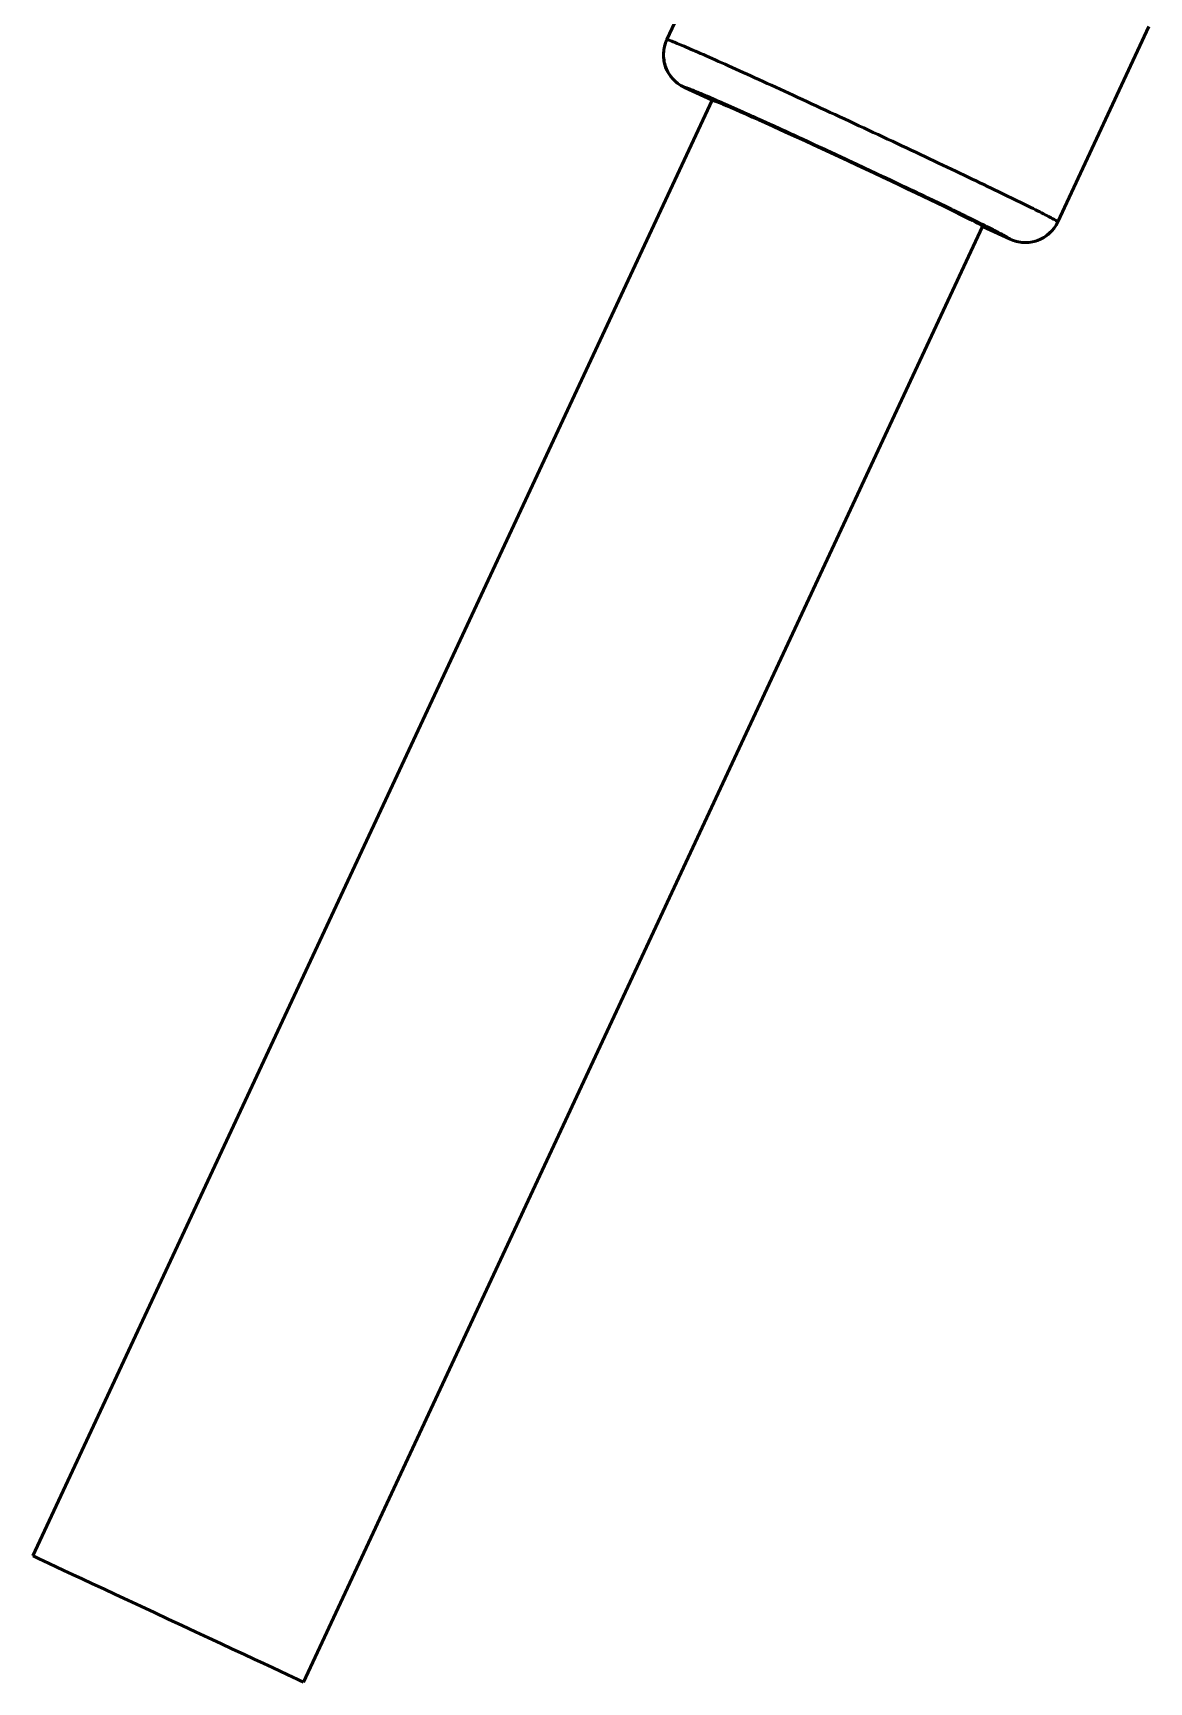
# Model space of a CAD drawing. Header units: millimetres. Extents: x -142 to 142, y -208 to 161.
# Drawn here: x -133.22 to -102.18, y -208.4 to -162.51 of the extents above; entities that cross this region are included whole.
import ezdxf

# ---------------------------------------------------------------- set-up
doc = ezdxf.new("R2010")
doc.units = ezdxf.units.MM
doc.layers.add('1', color=7, linetype='Continuous', true_color=0xffffff)

msp = doc.modelspace()

# ---------------------------------------------------------------- linework, layer by layer
at = {"layer": '1', "color": 251, "linetype": 'Continuous', "lineweight": 50}
for p, q in [((-115.587, -162.694), (-113.051, -157.256)), ((-104.711, -167.765), (-102.176, -162.328)), ((-114.333, -164.382), (-115.103, -164.023)), ((-114.333, -164.382), (-133.224, -204.894)), ((-106.811, -167.89), (-125.702, -208.402)), ((-106.04, -168.249), (-106.811, -167.89))]:
    msp.add_line(p, q, dxfattribs=at)
at = {"layer": '1', "color": 251, "linetype": 'Continuous', "lineweight": 50, "extrusion": (0.007376, 0.015817, 0.999848)}
msp.add_arc((35, 196.27, -3.426), 1, 360, 90, dxfattribs=at)
at = {"layer": '1', "color": 251, "linetype": 'Continuous', "lineweight": 50, "extrusion": (-0.007376, -0.015817, 0.999848)}
msp.add_arc((-35, -196.27, 3.426), 1, 180, 270, dxfattribs=at)
at = {"layer": '1', "color": 251, "linetype": 'Continuous', "lineweight": 50, "extrusion": (-0.007376, -0.015817, -0.999848)}
msp.add_arc((-25, 196.27, 3.426), 1, 360, 90, dxfattribs=at)
at = {"layer": '1', "color": 251, "linetype": 'Continuous', "lineweight": 50, "extrusion": (0.007376, 0.015817, -0.999848)}
msp.add_arc((25, -196.27, -3.426), 1, 180, 270, dxfattribs=at)
at = {"layer": '1', "color": 251, "linetype": 'Continuous', "lineweight": 50, "extrusion": (-0.422618, -0.906308, 0)}
for start, end in [(0, 180), (180, 0)]:
    msp.add_arc((-30, 0, 242), 4.15, start, end, dxfattribs=at)
at = {"layer": '1', "color": 251, "linetype": 'Continuous', "lineweight": 50, "extrusion": (0.422554, 0.90617, -0.017452)}
msp.add_ellipse((-110.572, -166.136), major_axis=(0.031, 0.066, 4.15), ratio=0.999848, start_param=4.712389, end_param=7.853982, dxfattribs=at)
at = {"layer": '1', "color": 251, "linetype": 'Continuous', "lineweight": 50, "extrusion": (0.422554, 0.90617, 0.017452)}
msp.add_ellipse((-110.572, -166.136), major_axis=(0.031, 0.066, -4.15), ratio=0.999848, start_param=4.712389, end_param=7.853982, dxfattribs=at)
at = {"layer": '1', "color": 251, "linetype": 'Continuous', "lineweight": 50}
for points in [[(-115.103, -164.023), (-115.163, -163.995), (-115.276, -163.928, 0), (-115.423, -163.797, 0), (-115.541, -163.639, 0), (-115.627, -163.461, 0), (-115.675, -163.27, 0), (-115.686, -163.073, 0), (-115.658, -162.877, 0), (-115.615, -162.753, 0), (-115.587, -162.694)], [(-106.04, -168.249), (-105.981, -168.277), (-105.857, -168.32, 0), (-105.662, -168.348, 0), (-105.465, -168.337, 0), (-105.273, -168.289, 0), (-105.096, -168.203, 0), (-104.938, -168.085, 0), (-104.806, -167.938, 0), (-104.739, -167.825, 0), (-104.711, -167.765)]]:
    msp.add_open_spline(points, degree=3, dxfattribs=at)
for points in [[(-115.587, -162.694, 0), (-115.585, -162.689, 0.393), (-115.509, -162.711, 1.178), (-115.086, -162.885, 2.689), (-114.068, -163.332, 4.353), (-112.25, -164.159, 5.688), (-110.111, -165.148, 6.157), (-107.979, -166.15, 5.688), (-106.177, -167.012, 4.353), (-105.179, -167.504, 2.689), (-104.775, -167.717, 1.178), (-104.709, -167.76, 0.393), (-104.711, -167.765)], [(-104.711, -167.765), (-104.709, -167.76, -0.393), (-104.775, -167.717, -1.178), (-105.179, -167.504, -2.689), (-106.177, -167.012, -4.353), (-107.979, -166.15, -5.688), (-110.111, -165.148, -6.157), (-112.25, -164.159, -5.688), (-114.068, -163.332, -4.353), (-115.086, -162.885, -2.689), (-115.509, -162.711, -1.178), (-115.585, -162.689, -0.393), (-115.587, -162.694, 0)]]:
    msp.add_open_spline(points, degree=3, knots=[0, 0, 0, 0, 0.0625, 0.125, 0.25, 0.375, 0.5, 0.625, 0.75, 0.875, 0.9375, 1, 1, 1, 1], dxfattribs=at)
at = {"layer": '1', "color": 251, "linetype": 'Continuous', "lineweight": 50, "extrusion": (-0.422554, -0.90617, 0.017452)}
for points in [[(-115.103, -164.023, 0.017), (-115.101, -164.017, 0.379), (-115.026, -164.038, 1.079), (-114.721, -164.161, 2.08), (-114.234, -164.371, 2.992), (-113.586, -164.658, 3.772), (-112.807, -165.009, 4.389), (-111.929, -165.41, 4.814), (-110.992, -165.843, 5.029), (-110.037, -166.289, 5.024), (-109.105, -166.728, 4.8), (-108.237, -167.141, 4.366), (-107.473, -167.509, 3.745), (-106.837, -167.821, 2.945), (-106.391, -168.045, 2.07), (-106.106, -168.197, 1.1), (-106.037, -168.243, 0.389), (-106.04, -168.249, 0.017)], [(-115.103, -164.023), (-115.103, -164.023, 0.003), (-115.103, -164.023, 0.009), (-115.103, -164.023, 0.015), (-115.103, -164.023, 0.017)]]:
    msp.add_open_spline(points, degree=3, dxfattribs=at)
at = {"layer": '1', "color": 251, "linetype": 'Continuous', "lineweight": 50, "extrusion": (0.422554, 0.90617, 0.017452)}
for points in [[(-106.04, -168.249, -0.017), (-106.038, -168.243, -0.379), (-106.102, -168.2, -1.079), (-106.392, -168.045, -2.08), (-106.866, -167.807, -2.992), (-107.502, -167.495, -3.772), (-108.272, -167.124, -4.389), (-109.143, -166.709, -4.814), (-110.077, -166.27, -5.029), (-111.033, -165.824, -5.024), (-111.968, -165.392, -4.8), (-112.843, -164.993, -4.366), (-113.615, -164.645, -3.745), (-114.263, -164.358, -2.945), (-114.722, -164.161, -2.07), (-115.021, -164.04, -1.1), (-115.1, -164.017, -0.389), (-115.103, -164.023, -0.017)], [(-106.04, -168.249), (-106.04, -168.249, -0.003), (-106.04, -168.249, -0.009), (-106.04, -168.249, -0.015), (-106.04, -168.249, -0.017)]]:
    msp.add_open_spline(points, degree=3, dxfattribs=at)
at = {"layer": '1', "color": 251, "linetype": 'Continuous', "lineweight": 50, "extrusion": (-0.422554, -0.90617, -0.017452)}
msp.add_open_spline([(-115.103, -164.023, -0.017), (-115.103, -164.023, -0.015), (-115.103, -164.023, -0.009), (-115.103, -164.023, -0.003), (-115.103, -164.023)], degree=3, dxfattribs=at)
at = {"layer": '1', "color": 251, "linetype": 'Continuous', "lineweight": 50, "extrusion": (0.422554, 0.90617, -0.017452)}
msp.add_open_spline([(-106.04, -168.249, 0.017), (-106.04, -168.249, 0.015), (-106.04, -168.249, 0.009), (-106.04, -168.249, 0.003), (-106.04, -168.249)], degree=3, dxfattribs=at)

doc.saveas('drawing.dxf')
